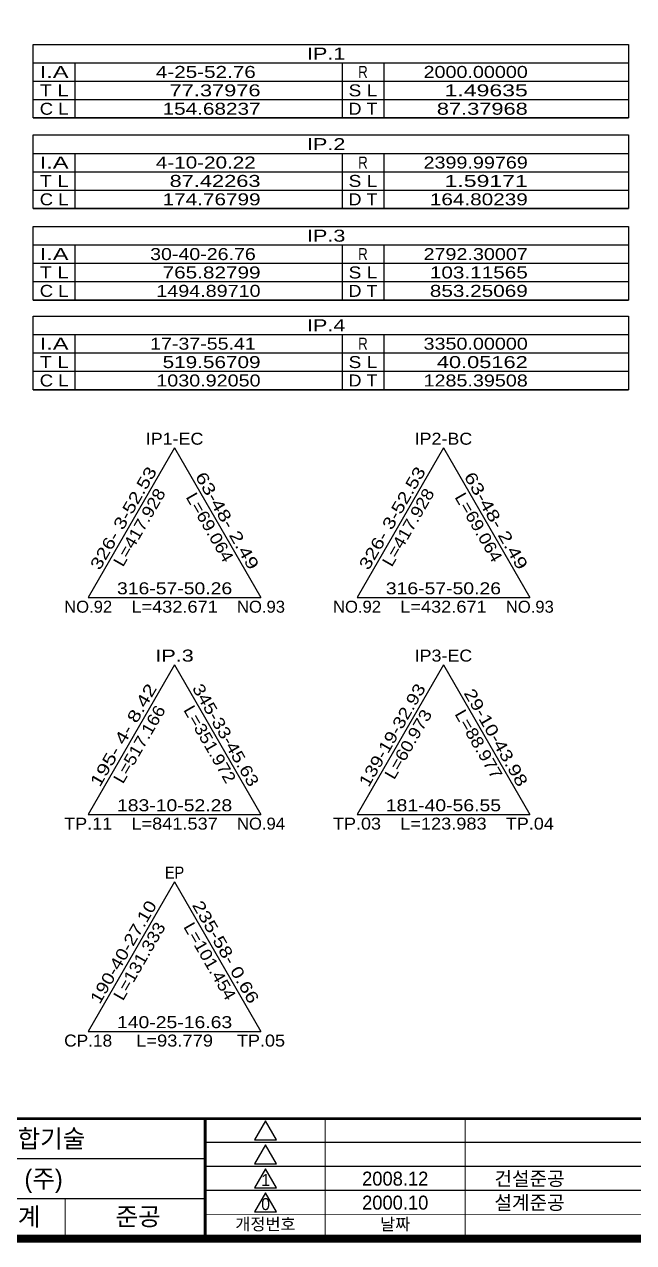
# Model space of a CAD drawing. Extents: x 224102 to 224943, y 224653 to 225247.
# Drawn here: x 224351.3 to 224503.6, y 224671.6 to 224976.2 of the extents above; entities that cross this region are included whole.
import ezdxf
from ezdxf.enums import TextEntityAlignment as Align

# ---------------------------------------------------------------- set-up
doc = ezdxf.new("R2010")
doc.units = 0
doc.header["$LTSCALE"] = 10
doc.header["$MEASUREMENT"] = 0
for name, color, linetype in [('CA-LEAL', 1, 'CONTINUOUS'), ('CA-LEAT', 3, 'CONTINUOUS'), ('CA-TABL-LIN1', 4, 'CONTINUOUS'), ('CA-TABL-LIN2', 1, 'CONTINUOUS'), ('CA-TABL-TEX1', 6, 'CONTINUOUS'), ('CA-TABL-TEX2', 3, 'CONTINUOUS'), ('CX-BORD', 3, 'CONTINUOUS'), ('CX-BORD-LIN1', 4, 'CONTINUOUS'), ('CX-BORD-LIN2', 3, 'CONTINUOUS'), ('CX-BORD-TEX2', 7, 'CONTINUOUS'), ('CX-BORD-TEX3', 6, 'CONTINUOUS')]:
    doc.layers.add(name, color=color, linetype=linetype)
doc.styles.get("Standard").update_dxf_attribs({"font": 'Dotum.ttf'})
doc.styles.add('TB_TEXT', font='Dotum.ttf')
doc.styles.add('TB_WBTXT', font='Dotum.ttf')
doc.styles.add('TB_WMTXT', font='Dotum.ttf')

# ---------------------------------------------------------------- blocks, each defined once
blk = doc.blocks.new('CXBLKA1-KHCA1')
at = {"layer": 'CX-BORD-LIN1', "const_width": 2}
blk.add_lwpolyline([(796, 0), (0, 0), (0, 554), (796, 554)], close=True, dxfattribs=at)
at = {"layer": 'CX-BORD-LIN1'}
for points, const_width in [([(796, 30), (0, 30)], 0.6), ([(270, 0), (270, 30)], 0.8), ([(270, 0), (270, 30)], 0.6), ([(300, 0), (300, 30)], 0.3), ([(335, 0), (335, 30)], 0.3), ([(566, 6), (270, 6)], 0.2)]:
    blk.add_lwpolyline(points, dxfattribs=dict(at, const_width=const_width))
for points in [[(285.08, 29.47), (282.34, 24.71), (287.83, 24.71)], [(285.08, 23.47), (282.34, 18.71), (287.83, 18.71)], [(285.08, 17.47), (282.34, 12.71), (287.83, 12.71)], [(285.08, 11.47), (282.34, 6.71), (287.83, 6.71)]]:
    blk.add_lwpolyline(points, close=True, dxfattribs=at)
at = {"layer": 'CX-BORD-LIN2'}
for points in [[(566, 24), (270, 24)], [(566, 18), (270, 18)], [(566, 12), (270, 12)]]:
    blk.add_lwpolyline(points, dxfattribs=at)
at = {"layer": 'CX-BORD-LIN2', "const_width": 0.3}
for points in [[(270, 20), (130, 20)], [(270, 10), (0, 10)], [(235, 0), (235, 10)]]:
    blk.add_lwpolyline(points, dxfattribs=at)
at = {"layer": 'CX-BORD-LIN1', "style": 'TB_TEXT'}
for tag, height, p in [('TR_RNUM4', 3, (285.11, 26.64)), ('TR_RDAT4', 3.5, (317.5, 27)), ('TR_DGN4', 3.5, (459.12, 27)), ('TR_CHK4', 3.5, (499.12, 27)), ('TR_APP4', 3.5, (539.12, 27)), ('TR_RNUM3', 3, (285.11, 20.64)), ('TR_RDAT3', 3.5, (317.5, 21)), ('TR_DGN3', 3.5, (459.12, 21)), ('TR_CHK3', 3.5, (499.12, 21)), ('TR_APP3', 3.5, (539.12, 21)), ('TR_RNUM2', 3, (285.11, 14.64)), ('TR_RDAT2', 3.5, (317.5, 15)), ('TR_DGN2', 3.5, (459.12, 15)), ('TR_CHK2', 3.5, (499.12, 15)), ('TR_APP2', 3.5, (539.12, 15)), ('TR_RNUM1', 3, (285.11, 8.64)), ('TR_RDAT1', 3.5, (317.5, 9)), ('TR_DGN1', 3.5, (459.12, 9)), ('TR_CHK1', 3.5, (499.12, 9)), ('TR_APP1', 3.5, (539.12, 9))]:
    blk.add_attdef(tag, text='', height=height, dxfattribs=at).set_placement(p, align=Align.MIDDLE_CENTER)
for tag, p in [('TR_RCON4', (342.3, 27)), ('TR_RCON3', (342.3, 21)), ('TR_RCON2', (342.3, 15)), ('TR_RCON1', (342.3, 9))]:
    blk.add_attdef(tag, text='', height=3.5, dxfattribs=at).set_placement(p, align=Align.MIDDLE_LEFT)
at = {"layer": 'CX-BORD-LIN2', "style": 'TB_TEXT'}
blk.add_attdef('TD_VERSION', text='', height=3, rotation=90, dxfattribs=at).set_placement((800.5, 48.01), align=Align.MIDDLE_CENTER)
at = {"layer": 'CX-BORD-TEX2', "style": 'TB_WMTXT'}
for tag, height, p in [('TB_CNAME', 5, (15.34, 531.83)), ('TB_CSCOP', 4, (16.63, 523.83))]:
    blk.add_attdef(tag, text='', height=height, dxfattribs=at).set_placement(p, align=Align.BOTTOM_LEFT)
at = {"layer": 'CX-BORD-TEX2', "style": 'TB_WBTXT'}
for tag, height, p in [('TB_MTITIL', 10, (398, 533.33)), ('TB_STITL', 7, (398, 518.33))]:
    blk.add_attdef(tag, text='', height=height, dxfattribs=at).set_placement(p, align=Align.MIDDLE_CENTER)
at = {"layer": 'CX-BORD-TEX3', "style": 'TB_TEXT'}
for s, height, p in [('건설단계', 4.5, (217.5, 5.53)), ('개정번호', 3, (285.08, 3.66)), ('날짜', 3, (317.5, 3.66))]:
    blk.add_text(s, height=height, dxfattribs=at).set_placement(p, align=Align.MIDDLE)
for tag, height, p in [('TD_DCOMP', 4.5, (217.5, 25)), ('TD_CSECT', 4.5, (611, 25)), ('TD_DNAME_TOP', 4.5, (755, 25)), ('TD_DNAME_MAIN', 4.5, (755, 19.01)), ('TD_CCOMP', 4.5, (217.5, 15)), ('TD_HSCAL', 4.5, (626.7, 15.24)), ('TD_VSCAL', 4.5, (655.78, 15.24)), ('TD_DNAME_BOT', 3, (755, 13.65)), ('TD_CNAME', 4.5, (65, 5.75)), ('TD_FIELD', 4.5, (182.5, 5.53)), ('TD_CSTEP', 4.5, (253.24, 5.53)), ('TD_DWGCODE', 4.5, (641, 5.39)), ('TD_DWGNO', 4.5, (755, 5.39))]:
    blk.add_attdef(tag, text='', height=height, dxfattribs=at).set_placement(p, align=Align.MIDDLE_CENTER)
at = {"layer": 'CX-BORD-TEX3', "style": 'TB_TEXT', "width": 0.9}
blk.add_attdef('TD_CDIST', text='', height=4.5, dxfattribs=at).set_placement((656, 25), align=Align.MIDDLE_CENTER)

msp = doc.modelspace()

# ---------------------------------------------------------------- linework, layer by layer
at = {"layer": 'CA-LEAL', "linetype": 'Continuous'}
for p, q in [((224388.87, 224870.3), (224367.27, 224832.89)), ((224388.87, 224870.3), (224410.47, 224832.89)), ((224456.07, 224870.3), (224434.47, 224832.89)), ((224456.07, 224870.3), (224477.67, 224832.89)), ((224367.27, 224832.89), (224410.47, 224832.89)), ((224434.47, 224832.89), (224477.67, 224832.89)), ((224388.87, 224816.06), (224367.27, 224778.64)), ((224388.87, 224816.06), (224410.47, 224778.64)), ((224456.07, 224816.06), (224434.47, 224778.64)), ((224456.07, 224816.06), (224477.67, 224778.64)), ((224367.27, 224778.64), (224410.47, 224778.64)), ((224434.47, 224778.64), (224477.67, 224778.64)), ((224388.87, 224761.81), (224367.27, 224724.4)), ((224388.87, 224761.81), (224410.47, 224724.4)), ((224367.27, 224724.4), (224410.47, 224724.4))]:
    msp.add_line(p, q, dxfattribs=at)
at = {"layer": 'CA-TABL-LIN1'}
for p, q in [((224353.56, 224952.81), (224353.56, 224971.21)), ((224353.56, 224971.21), (224502.36, 224971.21)), ((224502.36, 224971.21), (224502.36, 224952.81)), ((224353.56, 224966.61), (224502.36, 224966.61)), ((224363.96, 224966.61), (224363.96, 224952.81)), ((224430.76, 224966.61), (224430.76, 224952.81)), ((224441.16, 224966.61), (224441.16, 224952.81)), ((224353.56, 224952.81), (224502.36, 224952.81)), ((224502.36, 224952.81), (224353.56, 224952.81)), ((224353.56, 224930.16), (224353.56, 224948.56)), ((224353.56, 224948.56), (224502.36, 224948.56)), ((224502.36, 224948.56), (224502.36, 224930.16)), ((224353.56, 224943.96), (224502.36, 224943.96)), ((224363.96, 224943.96), (224363.96, 224930.16)), ((224430.76, 224943.96), (224430.76, 224930.16)), ((224441.16, 224943.96), (224441.16, 224930.16)), ((224353.56, 224930.16), (224502.36, 224930.16)), ((224502.36, 224930.16), (224353.56, 224930.16)), ((224353.56, 224907.27), (224353.56, 224925.67)), ((224353.56, 224925.67), (224502.36, 224925.67)), ((224502.36, 224925.67), (224502.36, 224907.27)), ((224353.56, 224921.07), (224502.36, 224921.07)), ((224363.96, 224921.07), (224363.96, 224907.27)), ((224430.76, 224921.07), (224430.76, 224907.27)), ((224441.16, 224921.07), (224441.16, 224907.27)), ((224353.56, 224907.27), (224502.36, 224907.27)), ((224502.36, 224907.27), (224353.56, 224907.27)), ((224353.56, 224884.86), (224353.56, 224903.26)), ((224353.56, 224903.26), (224502.36, 224903.26)), ((224502.36, 224903.26), (224502.36, 224884.86)), ((224353.56, 224898.66), (224502.36, 224898.66)), ((224363.96, 224898.66), (224363.96, 224884.86)), ((224430.76, 224898.66), (224430.76, 224884.86)), ((224441.16, 224898.66), (224441.16, 224884.86)), ((224353.56, 224884.86), (224502.36, 224884.86)), ((224502.36, 224884.86), (224353.56, 224884.86))]:
    msp.add_line(p, q, dxfattribs=at)
at = {"layer": 'CA-TABL-LIN2'}
for p, q in [((224353.56, 224962.01), (224502.36, 224962.01)), ((224353.56, 224957.41), (224502.36, 224957.41)), ((224353.56, 224939.36), (224502.36, 224939.36)), ((224353.56, 224934.76), (224502.36, 224934.76)), ((224353.56, 224916.47), (224502.36, 224916.47)), ((224353.56, 224911.87), (224502.36, 224911.87)), ((224353.56, 224894.06), (224502.36, 224894.06)), ((224353.56, 224889.46), (224502.36, 224889.46))]:
    msp.add_line(p, q, dxfattribs=at)

# ---------------------------------------------------------------- block references
at = {"layer": 'CX-BORD'}
ref = msp.add_blockref('CXBLKA1-KHCA1', (224126.52, 224672.57), dxfattribs=at)
ref.add_attrib('TD_DCOMP', '(주) 한국종합기술', dxfattribs={"layer": 'CX-BORD-TEX3', "height": 4.5, "style": 'TB_TEXT'}).set_placement((224344.02, 224697.57), align=Align.MIDDLE_CENTER)
ref.add_attrib('TD_CCOMP', '삼성물산 (주)', dxfattribs={"layer": 'CX-BORD-TEX3', "height": 4.5, "style": 'TB_TEXT'}).set_placement((224344.02, 224687.57), align=Align.MIDDLE_CENTER)
ref.add_attrib('TD_CSTEP', '준공', dxfattribs={"layer": 'CX-BORD-TEX3', "height": 4.5, "style": 'TB_TEXT'}).set_placement((224379.76, 224678.1), align=Align.MIDDLE_CENTER)
ref.add_attrib('TR_RNUM1', '0', dxfattribs={"layer": 'CX-BORD-LIN1', "height": 3, "style": 'TB_TEXT'}).set_placement((224411.62, 224681.21), align=Align.MIDDLE_CENTER)
ref.add_attrib('TR_RDAT1', '2000.10', dxfattribs={"layer": 'CX-BORD-LIN1', "height": 3.5, "style": 'TB_TEXT'}).set_placement((224444.02, 224681.57), align=Align.MIDDLE_CENTER)
ref.add_attrib('TR_RCON1', '설계준공', dxfattribs={"layer": 'CX-BORD-LIN1', "height": 3.5, "style": 'TB_TEXT'}).set_placement((224468.82, 224681.57), align=Align.MIDDLE_LEFT)
ref.add_attrib('TR_RNUM2', '1', dxfattribs={"layer": 'CX-BORD-LIN1', "height": 3, "style": 'TB_TEXT'}).set_placement((224411.62, 224687.21), align=Align.MIDDLE_CENTER)
ref.add_attrib('TR_RDAT2', '2008.12', dxfattribs={"layer": 'CX-BORD-LIN1', "height": 3.5, "style": 'TB_TEXT'}).set_placement((224444.02, 224687.57), align=Align.MIDDLE_CENTER)
ref.add_attrib('TR_RCON2', '건설준공', dxfattribs={"layer": 'CX-BORD-LIN1', "height": 3.5, "style": 'TB_TEXT'}).set_placement((224468.82, 224687.57), align=Align.MIDDLE_LEFT)

# ---------------------------------------------------------------- texts
at = {"layer": 'CA-LEAT'}
for s, width, p, p2 in [('IP1-EC', 1.009301, (224381.67, 224871.1), (224396.07, 224871.1)), ('IP2-BC', 0.994546, (224448.87, 224871.1), (224463.27, 224871.1)), ('316-57-50.26', 1.015822, (224374.47, 224833.69), (224403.27, 224833.69)), ('316-57-50.26', 1.015822, (224441.67, 224833.69), (224470.47, 224833.69)), ('NO.92', 0.963399, (224361.27, 224829.09), (224373.27, 224829.09)), ('L=432.671', 1.036811, (224378.07, 224829.09), (224399.67, 224829.09)), ('NO.93', 0.963399, (224404.47, 224829.09), (224416.47, 224829.09)), ('NO.92', 0.963399, (224428.47, 224829.09), (224440.47, 224829.09)), ('L=432.671', 1.036811, (224445.27, 224829.09), (224466.87, 224829.09)), ('NO.93', 0.963399, (224471.67, 224829.09), (224483.67, 224829.09)), ('IP.3', 1.239306, (224384.07, 224816.86), (224393.67, 224816.86)), ('IP3-EC', 1.009301, (224448.87, 224816.86), (224463.27, 224816.86)), ('183-10-52.28', 1.015822, (224374.47, 224779.44), (224403.27, 224779.44)), ('181-40-56.55', 1.015822, (224441.67, 224779.44), (224470.47, 224779.44)), ('TP.11', 1.040593, (224361.27, 224774.84), (224373.27, 224774.84)), ('L=841.537', 1.036811, (224378.07, 224774.84), (224399.67, 224774.84)), ('NO.94', 0.963399, (224404.47, 224774.84), (224416.47, 224774.84)), ('TP.03', 1.040593, (224428.47, 224774.84), (224440.47, 224774.84)), ('L=123.983', 1.036811, (224445.27, 224774.84), (224466.87, 224774.84)), ('TP.04', 1.040593, (224471.67, 224774.84), (224483.67, 224774.84)), ('EP', 0.905684, (224386.47, 224762.61), (224391.27, 224762.61)), ('140-25-16.63', 1.015822, (224374.47, 224725.2), (224403.27, 224725.2)), ('CP.18', 0.991258, (224361.27, 224720.6), (224373.27, 224720.6)), ('L=93.779', 1.043309, (224379.27, 224720.6), (224398.47, 224720.6)), ('TP.05', 1.040593, (224404.47, 224720.6), (224416.47, 224720.6))]:
    msp.add_text(s, height=3, dxfattribs=dict(at, width=width)).set_placement(p, p2, align=Align.FIT)
for s, rotation, width, p, p2 in [('326- 3-52.53', 60, 1.054426, (224370.17, 224839.52), (224384.57, 224864.47)), ('326- 3-52.53', 60, 1.054426, (224437.37, 224839.52), (224451.77, 224864.47)), (' 63-48- 2.49', 300, 1.096081, (224393.16, 224864.47), (224407.56, 224839.52)), (' 63-48- 2.49', 300, 1.096081, (224460.36, 224864.47), (224474.76, 224839.52)), ('L=417.928', 60, 1.036811, (224375.96, 224840.34), (224386.76, 224859.05)), ('L=69.064', 300, 1.043309, (224391.58, 224858.01), (224401.18, 224841.38)), ('L=417.928', 60, 1.036811, (224443.16, 224840.34), (224453.96, 224859.05)), ('L=69.064', 300, 1.043309, (224458.78, 224858.01), (224468.38, 224841.38)), ('195- 4- 8.42', 60, 1.096081, (224370.17, 224785.28), (224384.57, 224810.22)), ('345-33-45.63', 300, 1.015822, (224393.16, 224810.22), (224407.56, 224785.28)), ('139-19-32.93', 60, 1.015822, (224437.37, 224785.28), (224451.77, 224810.22)), (' 29-10-43.98', 300, 1.054426, (224460.36, 224810.22), (224474.76, 224785.28)), ('L=517.166', 60, 1.036811, (224375.96, 224786.1), (224386.76, 224804.8)), ('L=351.972', 300, 1.036811, (224390.98, 224804.8), (224401.78, 224786.1)), ('L=60.973', 60, 1.043309, (224443.76, 224787.14), (224453.36, 224803.76)), ('L=88.977', 300, 1.043309, (224458.78, 224803.76), (224468.38, 224787.14)), ('190-40-27.10', 60, 1.015822, (224370.17, 224731.03), (224384.57, 224755.98)), ('235-58- 0.66', 300, 1.054426, (224393.16, 224755.98), (224407.56, 224731.03)), ('L=131.333', 60, 1.036811, (224375.96, 224731.85), (224386.76, 224750.56)), ('L=101.454', 300, 1.036811, (224390.98, 224750.56), (224401.78, 224731.85))]:
    msp.add_text(s, height=3, rotation=rotation, dxfattribs=dict(at, width=width)).set_placement(p, p2, align=Align.FIT)
at = {"layer": 'CA-TABL-TEX1'}
for s, width, p, p2 in [('IP.1', 1.239306, (224421.96, 224967.41), (224431.56, 224967.41)), ('I.A', 1.328926, (224355.16, 224962.81), (224362.36, 224962.81)), ('R', 0.861988, (224434.76, 224962.81), (224437.16, 224962.81)), ('T L', 1.184729, (224355.16, 224958.21), (224362.36, 224958.21)), ('S L', 1.141161, (224432.36, 224958.21), (224439.56, 224958.21)), ('C L', 1.082497, (224355.16, 224953.61), (224362.36, 224953.61)), ('D T', 1.052231, (224432.36, 224953.61), (224439.56, 224953.61)), ('IP.2', 1.239306, (224421.96, 224944.76), (224431.56, 224944.76)), ('I.A', 1.328926, (224355.16, 224940.16), (224362.36, 224940.16)), ('T L', 1.184729, (224355.16, 224935.56), (224362.36, 224935.56)), ('S L', 1.141161, (224432.36, 224935.56), (224439.56, 224935.56)), ('C L', 1.082497, (224355.16, 224930.96), (224362.36, 224930.96)), ('D T', 1.052231, (224432.36, 224930.96), (224439.56, 224930.96)), ('IP.3', 1.239306, (224421.96, 224921.87), (224431.56, 224921.87)), ('I.A', 1.328926, (224355.16, 224917.27), (224362.36, 224917.27)), ('R', 0.861988, (224434.76, 224917.27), (224437.16, 224917.27)), ('T L', 1.184729, (224355.16, 224912.67), (224362.36, 224912.67)), ('S L', 1.141161, (224432.36, 224912.67), (224439.56, 224912.67)), ('C L', 1.082497, (224355.16, 224908.07), (224362.36, 224908.07)), ('D T', 1.052231, (224432.36, 224908.07), (224439.56, 224908.07)), ('IP.4', 1.239306, (224421.96, 224899.46), (224431.56, 224899.46)), ('I.A', 1.328926, (224355.16, 224894.86), (224362.36, 224894.86)), ('R', 0.861988, (224434.76, 224894.86), (224437.16, 224894.86)), ('T L', 1.184729, (224355.16, 224890.26), (224362.36, 224890.26)), ('S L', 1.141161, (224432.36, 224890.26), (224439.56, 224890.26)), ('C L', 1.082497, (224355.16, 224885.66), (224362.36, 224885.66)), ('D T', 1.052231, (224432.36, 224885.66), (224439.56, 224885.66))]:
    msp.add_text(s, height=3, dxfattribs=dict(at, width=width)).set_placement(p, p2, align=Align.FIT)
at = {"layer": 'CA-TABL-TEX1', "width": 0.861988}
msp.add_text('R', height=3, rotation=360, dxfattribs=at).set_placement((224434.76, 224940.16), (224437.16, 224940.16), align=Align.FIT)
at = {"layer": 'CA-TABL-TEX2'}
for s, width, p, p2 in [(' 4-25-52.76', 1.060952, (224382.76, 224962.81), (224409.16, 224962.81)), (' 4-25-52.76', 1.060952, (224382.76, 224962.81), (224409.16, 224962.81)), ('  2000.00000', 1.098463, (224448.36, 224962.81), (224477.16, 224962.81)), ('    77.37976', 1.192919, (224381.56, 224958.21), (224410.36, 224958.21)), ('     1.49635', 1.246512, (224448.36, 224958.21), (224477.16, 224958.21)), ('   154.68237', 1.143744, (224381.56, 224953.61), (224410.36, 224953.61)), ('    87.37968', 1.192919, (224448.36, 224953.61), (224477.16, 224953.61)), (' 4-10-20.22', 1.060952, (224382.76, 224940.16), (224409.16, 224940.16)), (' 4-10-20.22', 1.060952, (224382.76, 224940.16), (224409.16, 224940.16)), ('  2399.99769', 1.098463, (224448.36, 224940.16), (224477.16, 224940.16)), ('    87.42263', 1.192919, (224381.56, 224935.56), (224410.36, 224935.56)), ('     1.59171', 1.246512, (224448.36, 224935.56), (224477.16, 224935.56)), ('   174.76799', 1.143744, (224381.56, 224930.96), (224410.36, 224930.96)), ('   164.80239', 1.143744, (224448.36, 224930.96), (224477.16, 224930.96)), ('30-40-26.76', 1.018467, (224382.76, 224917.27), (224409.16, 224917.27)), ('30-40-26.76', 1.018467, (224382.76, 224917.27), (224409.16, 224917.27)), ('  2792.30007', 1.098463, (224448.36, 224917.27), (224477.16, 224917.27)), ('   765.82799', 1.143744, (224381.56, 224912.67), (224410.36, 224912.67)), ('   103.11565', 1.143744, (224448.36, 224912.67), (224477.16, 224912.67)), ('  1494.89710', 1.098463, (224381.56, 224908.07), (224410.36, 224908.07)), ('   853.25069', 1.143744, (224448.36, 224908.07), (224477.16, 224908.07)), ('17-37-55.41', 1.018467, (224382.76, 224894.86), (224409.16, 224894.86)), ('17-37-55.41', 1.018467, (224382.76, 224894.86), (224409.16, 224894.86)), ('  3350.00000', 1.098463, (224448.36, 224894.86), (224477.16, 224894.86)), ('   519.56709', 1.143744, (224381.56, 224890.26), (224410.36, 224890.26)), ('    40.05162', 1.192919, (224448.36, 224890.26), (224477.16, 224890.26)), ('  1030.92050', 1.098463, (224381.56, 224885.66), (224410.36, 224885.66)), ('  1285.39508', 1.098463, (224448.36, 224885.66), (224477.16, 224885.66))]:
    msp.add_text(s, height=3, dxfattribs=dict(at, width=width)).set_placement(p, p2, align=Align.FIT)

doc.saveas('drawing.dxf')
